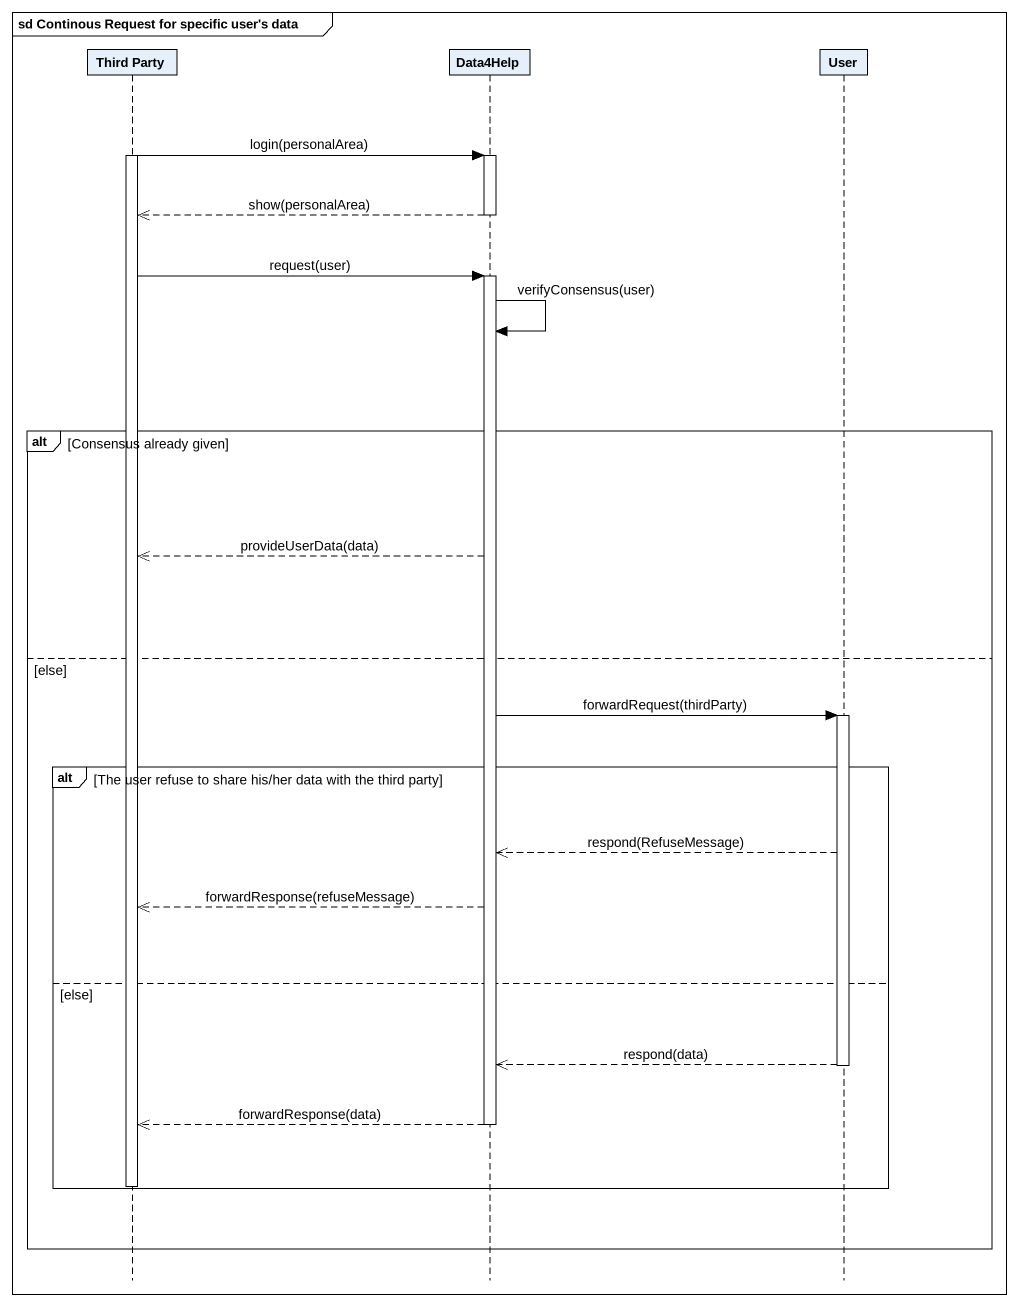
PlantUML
@startuml
mainframe sd Continous Request for specific user's data
hide footbox
participant "Third Party" as Third_Party
participant Data4Help
participant User

activate Third_Party
Third_Party -> Data4Help : login(personalArea)
activate Data4Help
Data4Help -->> Third_Party : show(personalArea)
deactivate Data4Help
Third_Party -> Data4Help : request(user)
activate Data4Help
Data4Help -> Data4Help : verifyConsensus(user)
alt Consensus already given
  Data4Help -->> Third_Party : provideUserData(data)
else else
  Data4Help -> User : forwardRequest(thirdParty)
  activate User
  alt The user refuse to share his/her data with the third party
    User -->> Data4Help : respond(RefuseMessage)
    Data4Help -->> Third_Party : forwardResponse(refuseMessage)
  else else
    User -->> Data4Help : respond(data)
    deactivate User
    Data4Help -->> Third_Party : forwardResponse(data)
    deactivate Data4Help
    deactivate Third_Party
  end
end
@enduml
